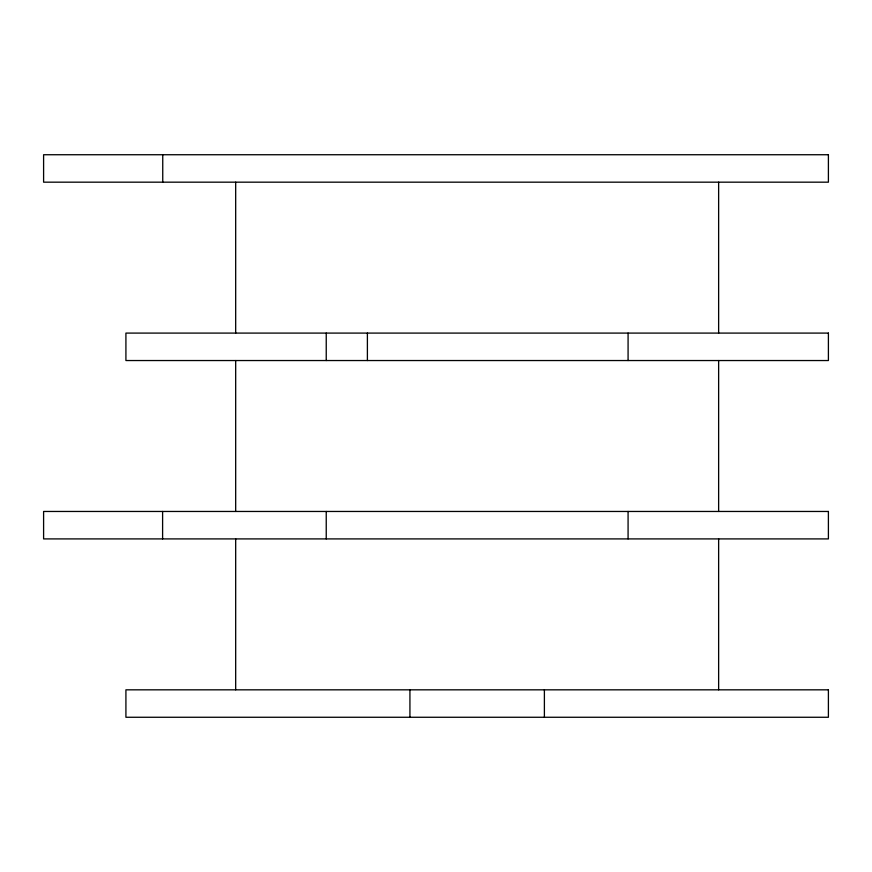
<?xml version="1.0" encoding="UTF-8"?>
<svg xmlns="http://www.w3.org/2000/svg" width="872" height="872" viewBox="0 0 872 872"><rect width="100%" height="100%" fill="white"/><g stroke="black" fill="none" stroke-linecap="round" stroke-linejoin="round"><path stroke-width="1.31" d="M718.637 182.172L718.637 333.093M718.637 360.539L718.637 511.461M718.637 538.907L718.637 689.828M628.08 333.093L628.08 360.539M628.08 511.461L628.08 538.907M544.39 689.828L544.39 717.264M409.927 689.828L409.927 717.264M367.395 333.093L367.395 360.539M326.237 333.093L326.237 360.539M326.237 511.461L326.237 538.907M235.68 182.172L235.68 333.093M235.68 360.539L235.68 511.461M235.68 538.907L235.68 689.828M162.748 154.736L162.748 182.172M162.606 511.461L162.606 538.907M828.4 154.736L43.6 154.736L43.6 182.172L828.4 182.172L828.4 154.736M828.4 333.093L125.917 333.093L125.917 360.539L828.4 360.539L828.4 333.093M828.4 511.461L43.6 511.461L43.6 538.907L828.4 538.907L828.4 511.461M828.4 689.828L125.917 689.828L125.917 717.264L828.4 717.264L828.4 689.828"/></g></svg>
